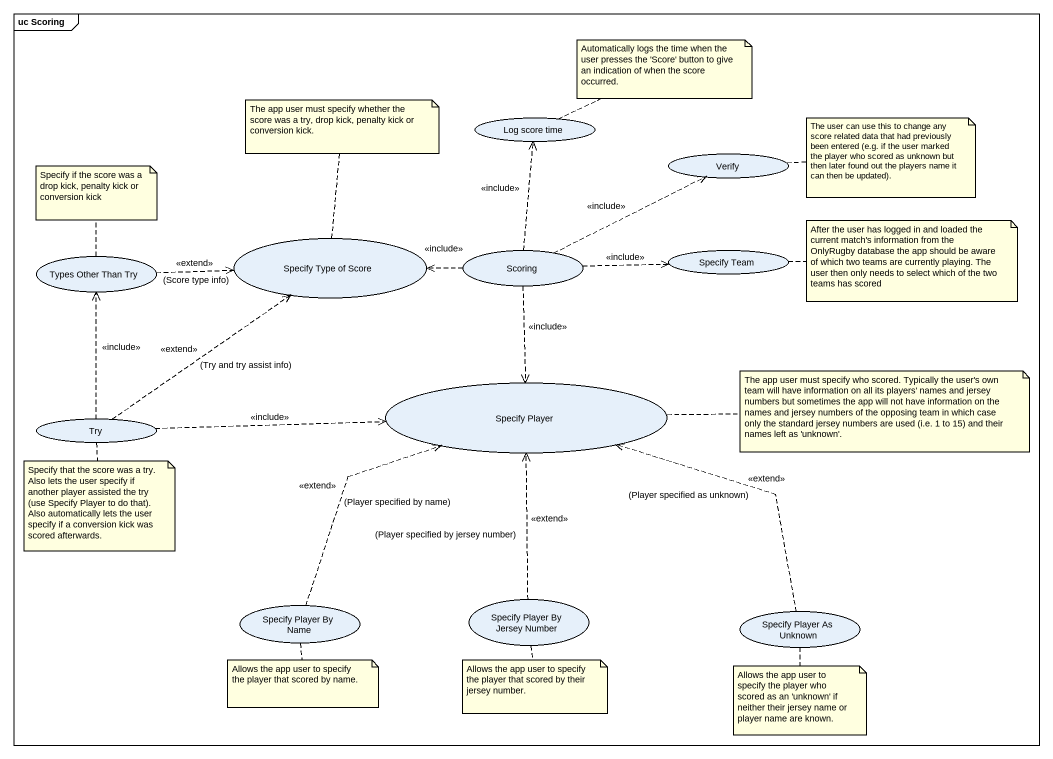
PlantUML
@startuml
mainframe uc Scoring
usecase "Log score time" as Log_score_time
usecase Verify
usecase "Types Other Than Try" as Types_Other_Than_Try
usecase "Specify Type of Score" as Specify_Type_of_Score
usecase Scoring
usecase "Specify Team" as Specify_Team
usecase "Specify Player" as Specify_Player
usecase Try
usecase "Specify Player By Name" as Specify_Player_By_Name
usecase "Specify Player By Jersey Number" as Specify_Player_By_Jersey
usecase "Specify Player As Unknown" as Specify_Player_As_Unknown
Types_Other_Than_Try .right.> Specify_Type_of_Score : <<extend>>\n(Score type info)
Scoring .up.> Log_score_time : <<include>>
Scoring .right.> Verify : <<include>>
Scoring .left.> Specify_Type_of_Score : <<include>>
Scoring .right.> Specify_Team : <<include>>
Scoring ..> Specify_Player : <<include>>
Try .up.> Types_Other_Than_Try : <<include>>
Try .up.> Specify_Type_of_Score : <<extend>>\n(Try and try assist info)
Try .right.> Specify_Player : <<include>>
Specify_Player_By_Name .up.> Specify_Player : <<extend>>\n(Player specified by name)
Specify_Player_By_Jersey .up.> Specify_Player : <<extend>>\n(Player specified by jersey number)
Specify_Player_As_Unknown .up.> Specify_Player : <<extend>>\n(Player specified as unknown)
note right of Log_score_time : Automatically logs the time when the user presses the 'Score' button to give an indication of when the score occurred.
note top of Specify_Type_of_Score : The app user must specify whether the score was a try, drop kick, penalty kick or conversion kick.
note right of Verify : The user can use this to change any score related data that had previously been entered (e.g. if the user marked the player who scored as unknown but then later found out the players name it can then be updated).
note top of Types_Other_Than_Try : Specify if the score was a drop kick, penalty kick or conversion kick
note right of Specify_Team : After the user has logged in and loaded the current match's information from the OnlyRugby database the app should be aware of which two teams are currently playing. The user then only needs to select which of the two teams has scored
note right of Specify_Player : The app user must specify who scored. Typically the user's own team will have information on all its players' names and jersey numbers but sometimes the app will not have information on the names and jersey numbers of the opposing team in which case only the standard jersey numbers are used (i.e. 1 to 15) and their names left as 'unknown'.
note bottom of Try : Specify that the score was a try. Also lets the user specify if another player assisted the try (use Specify Player to do that). Also automatically lets the user specify if a conversion kick was scored afterwards.
note bottom of Specify_Player_By_Name : Allows the app user to specify the player that scored by name.
note bottom of Specify_Player_By_Jersey : Allows the app user to specify the player that scored by their jersey number.
note bottom of Specify_Player_As_Unknown : Allows the app user to specify the player who scored as an 'unknown' if neither their jersey name or player name are known.
@enduml
